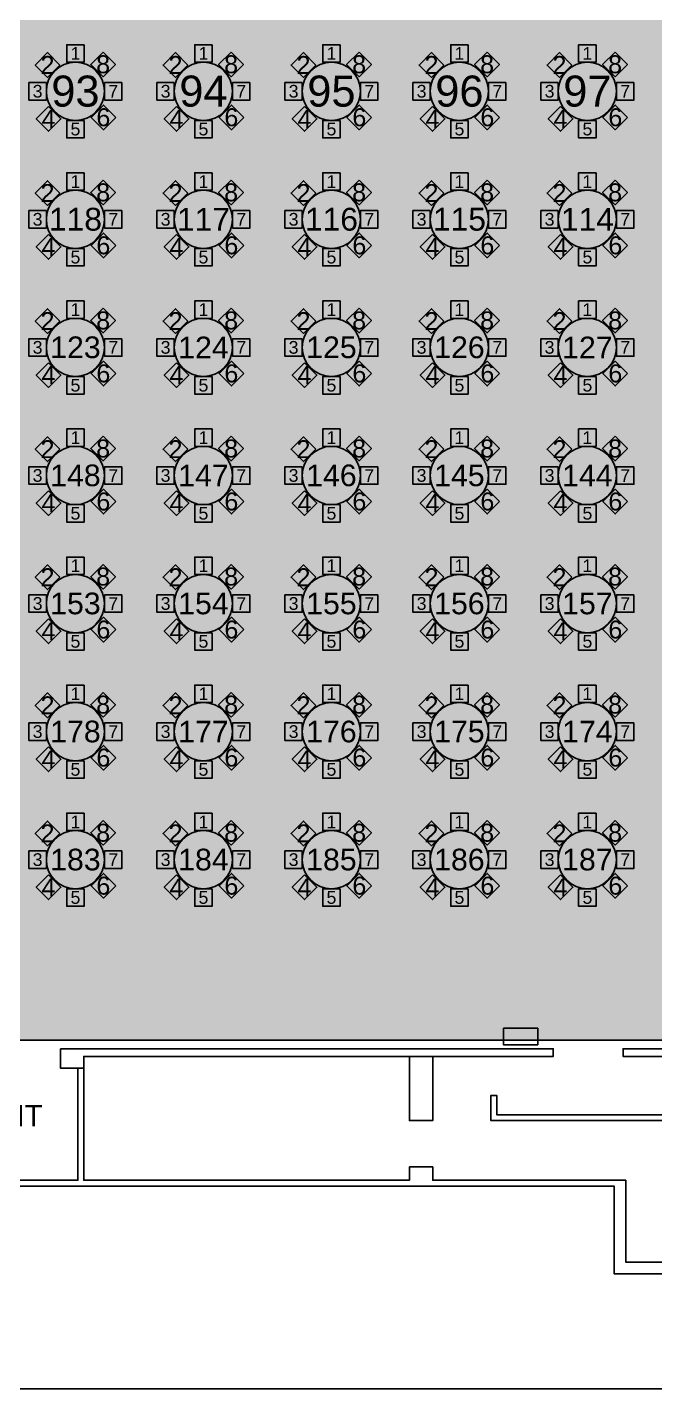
# Model space of a CAD drawing. Header units: feet. Extents: x 280 to 544, y 563 to 815.
# Drawn here: x 342.9 to 396.8, y 562.8 to 679.7 of the extents above; entities that cross this region are included whole.
import ezdxf
from ezdxf.enums import TextEntityAlignment as Align

# ---------------------------------------------------------------- set-up
doc = ezdxf.new("R2010")
doc.units = ezdxf.units.FT
doc.header["$MEASUREMENT"] = 0
for name, color, linetype in [('[labels]', 7, 'Continuous'), ('Background', 7, 'Continuous'), ('Border', 7, 'Continuous'), ('Building', 7, 'Continuous'), ('Layer 1', 7, 'Continuous')]:
    doc.layers.add(name, color=color, linetype=linetype)
doc.styles.add('Arial', font='Arial.ttf')

msp = doc.modelspace()

# ---------------------------------------------------------------- hatches: boundary and pattern name
at = {"layer": 'Background', "lineweight": 0, "true_color": 0xe6e6e6, "transparency": 33554687}
h = msp.add_hatch(color=254, dxfattribs=at)
h.dxf.hatch_style = 1
h.paths.add_polyline_path([(491.79, 760.88), (310.54, 760.88), (310.54, 592.71), (491.79, 592.71)])
at = {"layer": 'Layer 1', "lineweight": 0, "true_color": 0xd5a6bd, "transparency": 33554687}
h = msp.add_hatch(color=9, dxfattribs=at)
edge = h.paths.add_edge_path(flags=0)
edge.add_ellipse((347.04, 674.2), major_axis=(2.5, 0), ratio=1, start_angle=0.0057, end_angle=360, ccw=False)
edge.add_line((349.54, 674.2), (349.54, 674.2))
h = msp.add_hatch(color=9, dxfattribs=at)
edge = h.paths.add_edge_path(flags=0)
edge.add_ellipse((358.04, 674.2), major_axis=(2.5, 0), ratio=1, start_angle=0.0057, end_angle=360, ccw=False)
edge.add_line((360.54, 674.2), (360.54, 674.2))
h = msp.add_hatch(color=9, dxfattribs=at)
edge = h.paths.add_edge_path(flags=0)
edge.add_ellipse((369.04, 674.2), major_axis=(2.5, 0), ratio=1, start_angle=0.0057, end_angle=360, ccw=False)
edge.add_line((371.54, 674.2), (371.54, 674.2))
h = msp.add_hatch(color=9, dxfattribs=at)
edge = h.paths.add_edge_path(flags=0)
edge.add_ellipse((380.04, 674.2), major_axis=(2.5, 0), ratio=1, start_angle=0.0057, end_angle=360, ccw=False)
edge.add_line((382.54, 674.2), (382.54, 674.2))
h = msp.add_hatch(color=9, dxfattribs=at)
edge = h.paths.add_edge_path(flags=0)
edge.add_ellipse((391.04, 674.2), major_axis=(2.5, 0), ratio=1, start_angle=0.0057, end_angle=360, ccw=False)
edge.add_line((393.54, 674.2), (393.54, 674.2))
h = msp.add_hatch(color=9, dxfattribs=at)
edge = h.paths.add_edge_path(flags=0)
edge.add_ellipse((347.04, 663.2), major_axis=(2.5, 0), ratio=1, start_angle=0.0057, end_angle=360, ccw=False)
edge.add_line((349.54, 663.2), (349.54, 663.2))
h = msp.add_hatch(color=9, dxfattribs=at)
edge = h.paths.add_edge_path(flags=0)
edge.add_ellipse((358.04, 663.2), major_axis=(2.5, 0), ratio=1, start_angle=0.0057, end_angle=360, ccw=False)
edge.add_line((360.54, 663.2), (360.54, 663.2))
h = msp.add_hatch(color=9, dxfattribs=at)
edge = h.paths.add_edge_path(flags=0)
edge.add_ellipse((369.04, 663.2), major_axis=(2.5, 0), ratio=1, start_angle=0.0057, end_angle=360, ccw=False)
edge.add_line((371.54, 663.2), (371.54, 663.2))
h = msp.add_hatch(color=9, dxfattribs=at)
edge = h.paths.add_edge_path(flags=0)
edge.add_ellipse((380.04, 663.2), major_axis=(2.5, 0), ratio=1, start_angle=0.0057, end_angle=360, ccw=False)
edge.add_line((382.54, 663.2), (382.54, 663.2))
h = msp.add_hatch(color=9, dxfattribs=at)
edge = h.paths.add_edge_path(flags=0)
edge.add_ellipse((391.04, 663.2), major_axis=(2.5, 0), ratio=1, start_angle=0.0057, end_angle=360, ccw=False)
edge.add_line((393.54, 663.2), (393.54, 663.2))
h = msp.add_hatch(color=9, dxfattribs=at)
edge = h.paths.add_edge_path(flags=0)
edge.add_ellipse((347.04, 652.2), major_axis=(2.5, 0), ratio=1, start_angle=0.0057, end_angle=360, ccw=False)
edge.add_line((349.54, 652.2), (349.54, 652.2))
h = msp.add_hatch(color=9, dxfattribs=at)
edge = h.paths.add_edge_path(flags=0)
edge.add_ellipse((358.04, 652.2), major_axis=(2.5, 0), ratio=1, start_angle=0.0057, end_angle=360, ccw=False)
edge.add_line((360.54, 652.2), (360.54, 652.2))
h = msp.add_hatch(color=9, dxfattribs=at)
edge = h.paths.add_edge_path(flags=0)
edge.add_ellipse((369.04, 652.2), major_axis=(2.5, 0), ratio=1, start_angle=0.0057, end_angle=360, ccw=False)
edge.add_line((371.54, 652.2), (371.54, 652.2))
h = msp.add_hatch(color=9, dxfattribs=at)
edge = h.paths.add_edge_path(flags=0)
edge.add_ellipse((380.04, 652.2), major_axis=(2.5, 0), ratio=1, start_angle=0.0057, end_angle=360, ccw=False)
edge.add_line((382.54, 652.2), (382.54, 652.2))
h = msp.add_hatch(color=9, dxfattribs=at)
edge = h.paths.add_edge_path(flags=0)
edge.add_ellipse((391.04, 652.2), major_axis=(2.5, 0), ratio=1, start_angle=0.0057, end_angle=360, ccw=False)
edge.add_line((393.54, 652.2), (393.54, 652.2))
h = msp.add_hatch(color=9, dxfattribs=at)
edge = h.paths.add_edge_path(flags=0)
edge.add_ellipse((347.04, 641.2), major_axis=(2.5, 0), ratio=1, start_angle=0.0057, end_angle=360, ccw=False)
edge.add_line((349.54, 641.2), (349.54, 641.2))
h = msp.add_hatch(color=9, dxfattribs=at)
edge = h.paths.add_edge_path(flags=0)
edge.add_ellipse((358.04, 641.2), major_axis=(2.5, 0), ratio=1, start_angle=0.0057, end_angle=360, ccw=False)
edge.add_line((360.54, 641.2), (360.54, 641.2))
h = msp.add_hatch(color=9, dxfattribs=at)
edge = h.paths.add_edge_path(flags=0)
edge.add_ellipse((369.04, 641.2), major_axis=(2.5, 0), ratio=1, start_angle=0.0057, end_angle=360, ccw=False)
edge.add_line((371.54, 641.2), (371.54, 641.2))
h = msp.add_hatch(color=9, dxfattribs=at)
edge = h.paths.add_edge_path(flags=0)
edge.add_ellipse((380.04, 641.2), major_axis=(2.5, 0), ratio=1, start_angle=0.0057, end_angle=360, ccw=False)
edge.add_line((382.54, 641.2), (382.54, 641.2))
h = msp.add_hatch(color=9, dxfattribs=at)
edge = h.paths.add_edge_path(flags=0)
edge.add_ellipse((391.04, 641.2), major_axis=(2.5, 0), ratio=1, start_angle=0.0057, end_angle=360, ccw=False)
edge.add_line((393.54, 641.2), (393.54, 641.2))
h = msp.add_hatch(color=9, dxfattribs=at)
edge = h.paths.add_edge_path(flags=0)
edge.add_ellipse((347.04, 630.2), major_axis=(2.5, 0), ratio=1, start_angle=0.0057, end_angle=360, ccw=False)
edge.add_line((349.54, 630.2), (349.54, 630.2))
h = msp.add_hatch(color=9, dxfattribs=at)
edge = h.paths.add_edge_path(flags=0)
edge.add_ellipse((358.04, 630.2), major_axis=(2.5, 0), ratio=1, start_angle=0.0057, end_angle=360, ccw=False)
edge.add_line((360.54, 630.2), (360.54, 630.2))
h = msp.add_hatch(color=9, dxfattribs=at)
edge = h.paths.add_edge_path(flags=0)
edge.add_ellipse((369.04, 630.2), major_axis=(2.5, 0), ratio=1, start_angle=0.0057, end_angle=360, ccw=False)
edge.add_line((371.54, 630.2), (371.54, 630.2))
h = msp.add_hatch(color=9, dxfattribs=at)
edge = h.paths.add_edge_path(flags=0)
edge.add_ellipse((380.04, 630.2), major_axis=(2.5, 0), ratio=1, start_angle=0.0057, end_angle=360, ccw=False)
edge.add_line((382.54, 630.2), (382.54, 630.2))
h = msp.add_hatch(color=9, dxfattribs=at)
edge = h.paths.add_edge_path(flags=0)
edge.add_ellipse((391.04, 630.2), major_axis=(2.5, 0), ratio=1, start_angle=0.0057, end_angle=360, ccw=False)
edge.add_line((393.54, 630.2), (393.54, 630.2))
h = msp.add_hatch(color=9, dxfattribs=at)
edge = h.paths.add_edge_path(flags=0)
edge.add_ellipse((347.04, 619.2), major_axis=(2.5, 0), ratio=1, start_angle=0.0057, end_angle=360, ccw=False)
edge.add_line((349.54, 619.2), (349.54, 619.2))
h = msp.add_hatch(color=9, dxfattribs=at)
edge = h.paths.add_edge_path(flags=0)
edge.add_ellipse((358.04, 619.2), major_axis=(2.5, 0), ratio=1, start_angle=0.0057, end_angle=360, ccw=False)
edge.add_line((360.54, 619.2), (360.54, 619.2))
h = msp.add_hatch(color=9, dxfattribs=at)
edge = h.paths.add_edge_path(flags=0)
edge.add_ellipse((369.04, 619.2), major_axis=(2.5, 0), ratio=1, start_angle=0.0057, end_angle=360, ccw=False)
edge.add_line((371.54, 619.2), (371.54, 619.2))
h = msp.add_hatch(color=9, dxfattribs=at)
edge = h.paths.add_edge_path(flags=0)
edge.add_ellipse((380.04, 619.2), major_axis=(2.5, 0), ratio=1, start_angle=0.0057, end_angle=360, ccw=False)
edge.add_line((382.54, 619.2), (382.54, 619.2))
h = msp.add_hatch(color=9, dxfattribs=at)
edge = h.paths.add_edge_path(flags=0)
edge.add_ellipse((391.04, 619.2), major_axis=(2.5, 0), ratio=1, start_angle=0.0057, end_angle=360, ccw=False)
edge.add_line((393.54, 619.2), (393.54, 619.2))
h = msp.add_hatch(color=9, dxfattribs=at)
edge = h.paths.add_edge_path(flags=0)
edge.add_ellipse((347.04, 608.2), major_axis=(2.5, 0), ratio=1, start_angle=0.0057, end_angle=360, ccw=False)
edge.add_line((349.54, 608.2), (349.54, 608.2))
h = msp.add_hatch(color=9, dxfattribs=at)
edge = h.paths.add_edge_path(flags=0)
edge.add_ellipse((358.04, 608.2), major_axis=(2.5, 0), ratio=1, start_angle=0.0057, end_angle=360, ccw=False)
edge.add_line((360.54, 608.2), (360.54, 608.2))
h = msp.add_hatch(color=9, dxfattribs=at)
edge = h.paths.add_edge_path(flags=0)
edge.add_ellipse((369.04, 608.2), major_axis=(2.5, 0), ratio=1, start_angle=0.0057, end_angle=360, ccw=False)
edge.add_line((371.54, 608.2), (371.54, 608.2))
h = msp.add_hatch(color=9, dxfattribs=at)
edge = h.paths.add_edge_path(flags=0)
edge.add_ellipse((380.04, 608.2), major_axis=(2.5, 0), ratio=1, start_angle=0.0057, end_angle=360, ccw=False)
edge.add_line((382.54, 608.2), (382.54, 608.2))
h = msp.add_hatch(color=9, dxfattribs=at)
edge = h.paths.add_edge_path(flags=0)
edge.add_ellipse((391.04, 608.2), major_axis=(2.5, 0), ratio=1, start_angle=0.0057, end_angle=360, ccw=False)
edge.add_line((393.54, 608.2), (393.54, 608.2))

# ---------------------------------------------------------------- linework, layer by layer
at = {"layer": 'Background', "color": 254, "lineweight": 0, "true_color": 0xe6e6e6, "transparency": 33554687}
msp.add_lwpolyline([(491.79, 760.88), (310.54, 760.88), (310.54, 592.71), (491.79, 592.71)], close=True, dxfattribs=at)
at = {"layer": 'Background', "color": 254, "lineweight": 25, "true_color": 0xe6e6e6}
msp.add_lwpolyline([(491.79, 760.88), (310.54, 760.88), (310.54, 592.71), (491.79, 592.71)], close=True, dxfattribs=at)
at = {"layer": 'Border', "color": 18, "lineweight": 25, "true_color": 0x000000}
msp.add_lwpolyline([(279.85, 562.76), (543.85, 562.76), (543.85, 814.76), (279.85, 814.76)], close=True, dxfattribs=at)
at = {"layer": 'Building', "color": 18, "lineweight": 25, "true_color": 0x000000}
for points in [[(386.78, 592.29), (386.78, 593.72), (383.84, 593.72), (383.84, 592.29)], [(377.75, 591.3), (377.75, 585.8), (375.75, 585.8), (375.75, 591.3)], [(399.46, 585.8), (382.75, 585.8), (382.75, 587.96), (383.25, 587.96), (383.25, 586.3), (398.96, 586.3), (398.96, 587.96), (399.46, 587.96)]]:
    msp.add_lwpolyline(points, close=True, dxfattribs=at)
for points in [[(345.75, 591.96), (388.11, 591.96), (388.11, 591.3), (347.75, 591.3), (347.75, 590.3), (347.25, 590.3), (347.25, 580.67), (307.69, 580.67), (307.69, 580.17), (393.34, 580.17), (393.34, 572.64), (505.45, 572.64), (505.45, 582.4), (504.29, 582.4), (504.29, 582.06), (499.61, 582.06), (499.61, 581.56)], [(434.46, 579.5), (438.79, 579.5), (438.79, 580), (433.96, 580), (433.96, 573.64), (394.34, 573.64), (394.34, 580.67), (377.75, 580.67), (377.75, 581.82), (375.75, 581.82), (375.75, 580.67), (347.75, 580.67), (347.75, 590.3), (345.75, 590.3), (345.75, 591.96)], [(404.46, 585.82), (404.46, 591.3), (394.11, 591.3), (394.11, 591.96), (405.61, 591.96), (405.61, 590.48), (409.61, 590.48), (409.61, 591.96), (415.96, 591.96), (433.96, 591.96), (447.46, 591.96)]]:
    msp.add_lwpolyline(points, dxfattribs=at)
at = {"layer": 'Layer 1', "color": 18, "lineweight": 25, "true_color": 0x000000}
for points in [[(345.71, 676.46), (344.64, 677.52), (343.58, 676.46), (344.64, 675.4)], [(347.79, 678.2), (346.29, 678.2), (346.29, 676.7), (347.79, 676.7)], [(349.42, 677.57), (348.35, 676.51), (349.42, 675.45), (350.48, 676.51)], [(356.71, 676.46), (355.64, 677.52), (354.58, 676.46), (355.64, 675.4)], [(358.79, 678.2), (357.29, 678.2), (357.29, 676.7), (358.79, 676.7)], [(360.42, 677.57), (359.35, 676.51), (360.42, 675.45), (361.48, 676.51)], [(367.71, 676.46), (366.64, 677.52), (365.58, 676.46), (366.64, 675.4)], [(369.79, 678.2), (368.29, 678.2), (368.29, 676.7), (369.79, 676.7)], [(371.42, 677.57), (370.35, 676.51), (371.42, 675.45), (372.48, 676.51)], [(378.71, 676.46), (377.64, 677.52), (376.58, 676.46), (377.64, 675.4)], [(380.79, 678.2), (379.29, 678.2), (379.29, 676.7), (380.79, 676.7)], [(382.42, 677.57), (381.35, 676.51), (382.42, 675.45), (383.48, 676.51)], [(389.71, 676.46), (388.64, 677.52), (387.58, 676.46), (388.64, 675.4)], [(391.79, 678.2), (390.29, 678.2), (390.29, 676.7), (391.79, 676.7)], [(393.42, 677.57), (392.35, 676.51), (393.42, 675.45), (394.48, 676.51)], [(344.54, 674.95), (343.04, 674.95), (343.04, 673.45), (344.54, 673.45)], [(351.04, 674.95), (349.54, 674.95), (349.54, 673.45), (351.04, 673.45)], [(355.54, 674.95), (354.04, 674.95), (354.04, 673.45), (355.54, 673.45)], [(362.04, 674.95), (360.54, 674.95), (360.54, 673.45), (362.04, 673.45)], [(366.54, 674.95), (365.04, 674.95), (365.04, 673.45), (366.54, 673.45)], [(373.04, 674.95), (371.54, 674.95), (371.54, 673.45), (373.04, 673.45)], [(377.54, 674.95), (376.04, 674.95), (376.04, 673.45), (377.54, 673.45)], [(384.04, 674.95), (382.54, 674.95), (382.54, 673.45), (384.04, 673.45)], [(388.54, 674.95), (387.04, 674.95), (387.04, 673.45), (388.54, 673.45)], [(395.04, 674.95), (393.54, 674.95), (393.54, 673.45), (395.04, 673.45)], [(344.73, 672.89), (343.67, 671.83), (344.73, 670.77), (345.79, 671.83)], [(350.5, 671.96), (349.44, 673.02), (348.38, 671.96), (349.44, 670.9)], [(355.73, 672.89), (354.67, 671.83), (355.73, 670.77), (356.79, 671.83)], [(361.5, 671.96), (360.44, 673.02), (359.38, 671.96), (360.44, 670.9)], [(366.73, 672.89), (365.67, 671.83), (366.73, 670.77), (367.79, 671.83)], [(372.5, 671.96), (371.44, 673.02), (370.38, 671.96), (371.44, 670.9)], [(377.73, 672.89), (376.67, 671.83), (377.73, 670.77), (378.79, 671.83)], [(383.5, 671.96), (382.44, 673.02), (381.38, 671.96), (382.44, 670.9)], [(388.73, 672.89), (387.67, 671.83), (388.73, 670.77), (389.79, 671.83)], [(394.5, 671.96), (393.44, 673.02), (392.38, 671.96), (393.44, 670.9)], [(347.79, 671.7), (346.29, 671.7), (346.29, 670.2), (347.79, 670.2)], [(358.79, 671.7), (357.29, 671.7), (357.29, 670.2), (358.79, 670.2)], [(369.79, 671.7), (368.29, 671.7), (368.29, 670.2), (369.79, 670.2)], [(380.79, 671.7), (379.29, 671.7), (379.29, 670.2), (380.79, 670.2)], [(391.79, 671.7), (390.29, 671.7), (390.29, 670.2), (391.79, 670.2)], [(347.79, 667.2), (346.29, 667.2), (346.29, 665.7), (347.79, 665.7)], [(358.79, 667.2), (357.29, 667.2), (357.29, 665.7), (358.79, 665.7)], [(369.79, 667.2), (368.29, 667.2), (368.29, 665.7), (369.79, 665.7)], [(380.79, 667.2), (379.29, 667.2), (379.29, 665.7), (380.79, 665.7)], [(391.79, 667.2), (390.29, 667.2), (390.29, 665.7), (391.79, 665.7)], [(345.71, 665.46), (344.64, 666.52), (343.58, 665.46), (344.64, 664.4)], [(349.42, 666.57), (348.35, 665.51), (349.42, 664.45), (350.48, 665.51)], [(356.71, 665.46), (355.64, 666.52), (354.58, 665.46), (355.64, 664.4)], [(360.42, 666.57), (359.35, 665.51), (360.42, 664.45), (361.48, 665.51)], [(367.71, 665.46), (366.64, 666.52), (365.58, 665.46), (366.64, 664.4)], [(371.42, 666.57), (370.35, 665.51), (371.42, 664.45), (372.48, 665.51)], [(378.71, 665.46), (377.64, 666.52), (376.58, 665.46), (377.64, 664.4)], [(382.42, 666.57), (381.35, 665.51), (382.42, 664.45), (383.48, 665.51)], [(389.71, 665.46), (388.64, 666.52), (387.58, 665.46), (388.64, 664.4)], [(393.42, 666.57), (392.35, 665.51), (393.42, 664.45), (394.48, 665.51)], [(344.54, 663.95), (343.04, 663.95), (343.04, 662.45), (344.54, 662.45)], [(351.04, 663.95), (349.54, 663.95), (349.54, 662.45), (351.04, 662.45)], [(355.54, 663.95), (354.04, 663.95), (354.04, 662.45), (355.54, 662.45)], [(362.04, 663.95), (360.54, 663.95), (360.54, 662.45), (362.04, 662.45)], [(366.54, 663.95), (365.04, 663.95), (365.04, 662.45), (366.54, 662.45)], [(373.04, 663.95), (371.54, 663.95), (371.54, 662.45), (373.04, 662.45)], [(377.54, 663.95), (376.04, 663.95), (376.04, 662.45), (377.54, 662.45)], [(384.04, 663.95), (382.54, 663.95), (382.54, 662.45), (384.04, 662.45)], [(388.54, 663.95), (387.04, 663.95), (387.04, 662.45), (388.54, 662.45)], [(395.04, 663.95), (393.54, 663.95), (393.54, 662.45), (395.04, 662.45)], [(350.5, 660.96), (349.44, 662.02), (348.38, 660.96), (349.44, 659.9)], [(361.5, 660.96), (360.44, 662.02), (359.38, 660.96), (360.44, 659.9)], [(372.5, 660.96), (371.44, 662.02), (370.38, 660.96), (371.44, 659.9)], [(383.5, 660.96), (382.44, 662.02), (381.38, 660.96), (382.44, 659.9)], [(394.5, 660.96), (393.44, 662.02), (392.38, 660.96), (393.44, 659.9)], [(344.73, 661.89), (343.67, 660.83), (344.73, 659.77), (345.79, 660.83)], [(355.73, 661.89), (354.67, 660.83), (355.73, 659.77), (356.79, 660.83)], [(366.73, 661.89), (365.67, 660.83), (366.73, 659.77), (367.79, 660.83)], [(377.73, 661.89), (376.67, 660.83), (377.73, 659.77), (378.79, 660.83)], [(388.73, 661.89), (387.67, 660.83), (388.73, 659.77), (389.79, 660.83)], [(347.79, 660.7), (346.29, 660.7), (346.29, 659.2), (347.79, 659.2)], [(358.79, 660.7), (357.29, 660.7), (357.29, 659.2), (358.79, 659.2)], [(369.79, 660.7), (368.29, 660.7), (368.29, 659.2), (369.79, 659.2)], [(380.79, 660.7), (379.29, 660.7), (379.29, 659.2), (380.79, 659.2)], [(391.79, 660.7), (390.29, 660.7), (390.29, 659.2), (391.79, 659.2)], [(347.79, 656.2), (346.29, 656.2), (346.29, 654.7), (347.79, 654.7)], [(358.79, 656.2), (357.29, 656.2), (357.29, 654.7), (358.79, 654.7)], [(369.79, 656.2), (368.29, 656.2), (368.29, 654.7), (369.79, 654.7)], [(380.79, 656.2), (379.29, 656.2), (379.29, 654.7), (380.79, 654.7)], [(391.79, 656.2), (390.29, 656.2), (390.29, 654.7), (391.79, 654.7)], [(345.71, 654.46), (344.64, 655.52), (343.58, 654.46), (344.64, 653.4)], [(349.42, 655.57), (348.35, 654.51), (349.42, 653.45), (350.48, 654.51)], [(356.71, 654.46), (355.64, 655.52), (354.58, 654.46), (355.64, 653.4)], [(360.42, 655.57), (359.35, 654.51), (360.42, 653.45), (361.48, 654.51)], [(367.71, 654.46), (366.64, 655.52), (365.58, 654.46), (366.64, 653.4)], [(371.42, 655.57), (370.35, 654.51), (371.42, 653.45), (372.48, 654.51)], [(378.71, 654.46), (377.64, 655.52), (376.58, 654.46), (377.64, 653.4)], [(382.42, 655.57), (381.35, 654.51), (382.42, 653.45), (383.48, 654.51)], [(389.71, 654.46), (388.64, 655.52), (387.58, 654.46), (388.64, 653.4)], [(393.42, 655.57), (392.35, 654.51), (393.42, 653.45), (394.48, 654.51)], [(344.54, 652.95), (343.04, 652.95), (343.04, 651.45), (344.54, 651.45)], [(351.04, 652.95), (349.54, 652.95), (349.54, 651.45), (351.04, 651.45)], [(355.54, 652.95), (354.04, 652.95), (354.04, 651.45), (355.54, 651.45)], [(362.04, 652.95), (360.54, 652.95), (360.54, 651.45), (362.04, 651.45)], [(366.54, 652.95), (365.04, 652.95), (365.04, 651.45), (366.54, 651.45)], [(373.04, 652.95), (371.54, 652.95), (371.54, 651.45), (373.04, 651.45)], [(377.54, 652.95), (376.04, 652.95), (376.04, 651.45), (377.54, 651.45)], [(384.04, 652.95), (382.54, 652.95), (382.54, 651.45), (384.04, 651.45)], [(388.54, 652.95), (387.04, 652.95), (387.04, 651.45), (388.54, 651.45)], [(395.04, 652.95), (393.54, 652.95), (393.54, 651.45), (395.04, 651.45)], [(344.73, 650.89), (343.67, 649.83), (344.73, 648.77), (345.79, 649.83)], [(350.5, 649.96), (349.44, 651.02), (348.38, 649.96), (349.44, 648.9)], [(355.73, 650.89), (354.67, 649.83), (355.73, 648.77), (356.79, 649.83)], [(361.5, 649.96), (360.44, 651.02), (359.38, 649.96), (360.44, 648.9)], [(366.73, 650.89), (365.67, 649.83), (366.73, 648.77), (367.79, 649.83)], [(372.5, 649.96), (371.44, 651.02), (370.38, 649.96), (371.44, 648.9)], [(377.73, 650.89), (376.67, 649.83), (377.73, 648.77), (378.79, 649.83)], [(383.5, 649.96), (382.44, 651.02), (381.38, 649.96), (382.44, 648.9)], [(388.73, 650.89), (387.67, 649.83), (388.73, 648.77), (389.79, 649.83)], [(394.5, 649.96), (393.44, 651.02), (392.38, 649.96), (393.44, 648.9)], [(347.79, 649.7), (346.29, 649.7), (346.29, 648.2), (347.79, 648.2)], [(358.79, 649.7), (357.29, 649.7), (357.29, 648.2), (358.79, 648.2)], [(369.79, 649.7), (368.29, 649.7), (368.29, 648.2), (369.79, 648.2)], [(380.79, 649.7), (379.29, 649.7), (379.29, 648.2), (380.79, 648.2)], [(391.79, 649.7), (390.29, 649.7), (390.29, 648.2), (391.79, 648.2)], [(345.71, 643.46), (344.64, 644.52), (343.58, 643.46), (344.64, 642.4)], [(347.79, 645.2), (346.29, 645.2), (346.29, 643.7), (347.79, 643.7)], [(349.42, 644.57), (348.35, 643.51), (349.42, 642.45), (350.48, 643.51)], [(356.71, 643.46), (355.64, 644.52), (354.58, 643.46), (355.64, 642.4)], [(358.79, 645.2), (357.29, 645.2), (357.29, 643.7), (358.79, 643.7)], [(360.42, 644.57), (359.35, 643.51), (360.42, 642.45), (361.48, 643.51)], [(367.71, 643.46), (366.64, 644.52), (365.58, 643.46), (366.64, 642.4)], [(369.79, 645.2), (368.29, 645.2), (368.29, 643.7), (369.79, 643.7)], [(371.42, 644.57), (370.35, 643.51), (371.42, 642.45), (372.48, 643.51)], [(378.71, 643.46), (377.64, 644.52), (376.58, 643.46), (377.64, 642.4)], [(380.79, 645.2), (379.29, 645.2), (379.29, 643.7), (380.79, 643.7)], [(382.42, 644.57), (381.35, 643.51), (382.42, 642.45), (383.48, 643.51)], [(389.71, 643.46), (388.64, 644.52), (387.58, 643.46), (388.64, 642.4)], [(391.79, 645.2), (390.29, 645.2), (390.29, 643.7), (391.79, 643.7)], [(393.42, 644.57), (392.35, 643.51), (393.42, 642.45), (394.48, 643.51)], [(344.54, 641.95), (343.04, 641.95), (343.04, 640.45), (344.54, 640.45)], [(351.04, 641.95), (349.54, 641.95), (349.54, 640.45), (351.04, 640.45)], [(355.54, 641.95), (354.04, 641.95), (354.04, 640.45), (355.54, 640.45)], [(362.04, 641.95), (360.54, 641.95), (360.54, 640.45), (362.04, 640.45)], [(366.54, 641.95), (365.04, 641.95), (365.04, 640.45), (366.54, 640.45)], [(373.04, 641.95), (371.54, 641.95), (371.54, 640.45), (373.04, 640.45)], [(377.54, 641.95), (376.04, 641.95), (376.04, 640.45), (377.54, 640.45)], [(384.04, 641.95), (382.54, 641.95), (382.54, 640.45), (384.04, 640.45)], [(388.54, 641.95), (387.04, 641.95), (387.04, 640.45), (388.54, 640.45)], [(395.04, 641.95), (393.54, 641.95), (393.54, 640.45), (395.04, 640.45)], [(344.73, 639.89), (343.67, 638.83), (344.73, 637.77), (345.79, 638.83)], [(350.5, 638.96), (349.44, 640.02), (348.38, 638.96), (349.44, 637.9)], [(355.73, 639.89), (354.67, 638.83), (355.73, 637.77), (356.79, 638.83)], [(361.5, 638.96), (360.44, 640.02), (359.38, 638.96), (360.44, 637.9)], [(366.73, 639.89), (365.67, 638.83), (366.73, 637.77), (367.79, 638.83)], [(372.5, 638.96), (371.44, 640.02), (370.38, 638.96), (371.44, 637.9)], [(377.73, 639.89), (376.67, 638.83), (377.73, 637.77), (378.79, 638.83)], [(383.5, 638.96), (382.44, 640.02), (381.38, 638.96), (382.44, 637.9)], [(388.73, 639.89), (387.67, 638.83), (388.73, 637.77), (389.79, 638.83)], [(394.5, 638.96), (393.44, 640.02), (392.38, 638.96), (393.44, 637.9)], [(347.79, 638.7), (346.29, 638.7), (346.29, 637.2), (347.79, 637.2)], [(358.79, 638.7), (357.29, 638.7), (357.29, 637.2), (358.79, 637.2)], [(369.79, 638.7), (368.29, 638.7), (368.29, 637.2), (369.79, 637.2)], [(380.79, 638.7), (379.29, 638.7), (379.29, 637.2), (380.79, 637.2)], [(391.79, 638.7), (390.29, 638.7), (390.29, 637.2), (391.79, 637.2)], [(347.79, 634.2), (346.29, 634.2), (346.29, 632.7), (347.79, 632.7)], [(358.79, 634.2), (357.29, 634.2), (357.29, 632.7), (358.79, 632.7)], [(369.79, 634.2), (368.29, 634.2), (368.29, 632.7), (369.79, 632.7)], [(380.79, 634.2), (379.29, 634.2), (379.29, 632.7), (380.79, 632.7)], [(391.79, 634.2), (390.29, 634.2), (390.29, 632.7), (391.79, 632.7)], [(345.71, 632.46), (344.64, 633.52), (343.58, 632.46), (344.64, 631.4)], [(349.42, 633.57), (348.35, 632.51), (349.42, 631.45), (350.48, 632.51)], [(356.71, 632.46), (355.64, 633.52), (354.58, 632.46), (355.64, 631.4)], [(360.42, 633.57), (359.35, 632.51), (360.42, 631.45), (361.48, 632.51)], [(367.71, 632.46), (366.64, 633.52), (365.58, 632.46), (366.64, 631.4)], [(371.42, 633.57), (370.35, 632.51), (371.42, 631.45), (372.48, 632.51)], [(378.71, 632.46), (377.64, 633.52), (376.58, 632.46), (377.64, 631.4)], [(382.42, 633.57), (381.35, 632.51), (382.42, 631.45), (383.48, 632.51)], [(389.71, 632.46), (388.64, 633.52), (387.58, 632.46), (388.64, 631.4)], [(393.42, 633.57), (392.35, 632.51), (393.42, 631.45), (394.48, 632.51)], [(344.54, 630.95), (343.04, 630.95), (343.04, 629.45), (344.54, 629.45)], [(351.04, 630.95), (349.54, 630.95), (349.54, 629.45), (351.04, 629.45)], [(355.54, 630.95), (354.04, 630.95), (354.04, 629.45), (355.54, 629.45)], [(362.04, 630.95), (360.54, 630.95), (360.54, 629.45), (362.04, 629.45)], [(366.54, 630.95), (365.04, 630.95), (365.04, 629.45), (366.54, 629.45)], [(373.04, 630.95), (371.54, 630.95), (371.54, 629.45), (373.04, 629.45)], [(377.54, 630.95), (376.04, 630.95), (376.04, 629.45), (377.54, 629.45)], [(384.04, 630.95), (382.54, 630.95), (382.54, 629.45), (384.04, 629.45)], [(388.54, 630.95), (387.04, 630.95), (387.04, 629.45), (388.54, 629.45)], [(395.04, 630.95), (393.54, 630.95), (393.54, 629.45), (395.04, 629.45)], [(344.73, 628.89), (343.67, 627.83), (344.73, 626.77), (345.79, 627.83)], [(350.5, 627.96), (349.44, 629.02), (348.38, 627.96), (349.44, 626.9)], [(355.73, 628.89), (354.67, 627.83), (355.73, 626.77), (356.79, 627.83)], [(361.5, 627.96), (360.44, 629.02), (359.38, 627.96), (360.44, 626.9)], [(366.73, 628.89), (365.67, 627.83), (366.73, 626.77), (367.79, 627.83)], [(372.5, 627.96), (371.44, 629.02), (370.38, 627.96), (371.44, 626.9)], [(377.73, 628.89), (376.67, 627.83), (377.73, 626.77), (378.79, 627.83)], [(383.5, 627.96), (382.44, 629.02), (381.38, 627.96), (382.44, 626.9)], [(388.73, 628.89), (387.67, 627.83), (388.73, 626.77), (389.79, 627.83)], [(394.5, 627.96), (393.44, 629.02), (392.38, 627.96), (393.44, 626.9)], [(347.79, 627.7), (346.29, 627.7), (346.29, 626.2), (347.79, 626.2)], [(358.79, 627.7), (357.29, 627.7), (357.29, 626.2), (358.79, 626.2)], [(369.79, 627.7), (368.29, 627.7), (368.29, 626.2), (369.79, 626.2)], [(380.79, 627.7), (379.29, 627.7), (379.29, 626.2), (380.79, 626.2)], [(391.79, 627.7), (390.29, 627.7), (390.29, 626.2), (391.79, 626.2)], [(345.71, 621.46), (344.64, 622.52), (343.58, 621.46), (344.64, 620.4)], [(347.79, 623.2), (346.29, 623.2), (346.29, 621.7), (347.79, 621.7)], [(349.42, 622.57), (348.35, 621.51), (349.42, 620.45), (350.48, 621.51)], [(356.71, 621.46), (355.64, 622.52), (354.58, 621.46), (355.64, 620.4)], [(358.79, 623.2), (357.29, 623.2), (357.29, 621.7), (358.79, 621.7)], [(360.42, 622.57), (359.35, 621.51), (360.42, 620.45), (361.48, 621.51)], [(367.71, 621.46), (366.64, 622.52), (365.58, 621.46), (366.64, 620.4)], [(369.79, 623.2), (368.29, 623.2), (368.29, 621.7), (369.79, 621.7)], [(371.42, 622.57), (370.35, 621.51), (371.42, 620.45), (372.48, 621.51)], [(378.71, 621.46), (377.64, 622.52), (376.58, 621.46), (377.64, 620.4)], [(380.79, 623.2), (379.29, 623.2), (379.29, 621.7), (380.79, 621.7)], [(382.42, 622.57), (381.35, 621.51), (382.42, 620.45), (383.48, 621.51)], [(389.71, 621.46), (388.64, 622.52), (387.58, 621.46), (388.64, 620.4)], [(391.79, 623.2), (390.29, 623.2), (390.29, 621.7), (391.79, 621.7)], [(393.42, 622.57), (392.35, 621.51), (393.42, 620.45), (394.48, 621.51)], [(344.54, 619.95), (343.04, 619.95), (343.04, 618.45), (344.54, 618.45)], [(351.04, 619.95), (349.54, 619.95), (349.54, 618.45), (351.04, 618.45)], [(355.54, 619.95), (354.04, 619.95), (354.04, 618.45), (355.54, 618.45)], [(362.04, 619.95), (360.54, 619.95), (360.54, 618.45), (362.04, 618.45)], [(366.54, 619.95), (365.04, 619.95), (365.04, 618.45), (366.54, 618.45)], [(373.04, 619.95), (371.54, 619.95), (371.54, 618.45), (373.04, 618.45)], [(377.54, 619.95), (376.04, 619.95), (376.04, 618.45), (377.54, 618.45)], [(384.04, 619.95), (382.54, 619.95), (382.54, 618.45), (384.04, 618.45)], [(388.54, 619.95), (387.04, 619.95), (387.04, 618.45), (388.54, 618.45)], [(395.04, 619.95), (393.54, 619.95), (393.54, 618.45), (395.04, 618.45)], [(344.73, 617.89), (343.67, 616.83), (344.73, 615.77), (345.79, 616.83)], [(350.5, 616.96), (349.44, 618.02), (348.38, 616.96), (349.44, 615.9)], [(355.73, 617.89), (354.67, 616.83), (355.73, 615.77), (356.79, 616.83)], [(361.5, 616.96), (360.44, 618.02), (359.38, 616.96), (360.44, 615.9)], [(366.73, 617.89), (365.67, 616.83), (366.73, 615.77), (367.79, 616.83)], [(372.5, 616.96), (371.44, 618.02), (370.38, 616.96), (371.44, 615.9)], [(377.73, 617.89), (376.67, 616.83), (377.73, 615.77), (378.79, 616.83)], [(383.5, 616.96), (382.44, 618.02), (381.38, 616.96), (382.44, 615.9)], [(388.73, 617.89), (387.67, 616.83), (388.73, 615.77), (389.79, 616.83)], [(394.5, 616.96), (393.44, 618.02), (392.38, 616.96), (393.44, 615.9)], [(347.79, 616.7), (346.29, 616.7), (346.29, 615.2), (347.79, 615.2)], [(358.79, 616.7), (357.29, 616.7), (357.29, 615.2), (358.79, 615.2)], [(369.79, 616.7), (368.29, 616.7), (368.29, 615.2), (369.79, 615.2)], [(380.79, 616.7), (379.29, 616.7), (379.29, 615.2), (380.79, 615.2)], [(391.79, 616.7), (390.29, 616.7), (390.29, 615.2), (391.79, 615.2)], [(347.79, 612.2), (346.29, 612.2), (346.29, 610.7), (347.79, 610.7)], [(358.79, 612.2), (357.29, 612.2), (357.29, 610.7), (358.79, 610.7)], [(369.79, 612.2), (368.29, 612.2), (368.29, 610.7), (369.79, 610.7)], [(380.79, 612.2), (379.29, 612.2), (379.29, 610.7), (380.79, 610.7)], [(391.79, 612.2), (390.29, 612.2), (390.29, 610.7), (391.79, 610.7)], [(345.71, 610.46), (344.64, 611.52), (343.58, 610.46), (344.64, 609.4)], [(349.42, 611.57), (348.35, 610.51), (349.42, 609.45), (350.48, 610.51)], [(356.71, 610.46), (355.64, 611.52), (354.58, 610.46), (355.64, 609.4)], [(360.42, 611.57), (359.35, 610.51), (360.42, 609.45), (361.48, 610.51)], [(367.71, 610.46), (366.64, 611.52), (365.58, 610.46), (366.64, 609.4)], [(371.42, 611.57), (370.35, 610.51), (371.42, 609.45), (372.48, 610.51)], [(378.71, 610.46), (377.64, 611.52), (376.58, 610.46), (377.64, 609.4)], [(382.42, 611.57), (381.35, 610.51), (382.42, 609.45), (383.48, 610.51)], [(389.71, 610.46), (388.64, 611.52), (387.58, 610.46), (388.64, 609.4)], [(393.42, 611.57), (392.35, 610.51), (393.42, 609.45), (394.48, 610.51)], [(344.54, 608.95), (343.04, 608.95), (343.04, 607.45), (344.54, 607.45)], [(351.04, 608.95), (349.54, 608.95), (349.54, 607.45), (351.04, 607.45)], [(355.54, 608.95), (354.04, 608.95), (354.04, 607.45), (355.54, 607.45)], [(362.04, 608.95), (360.54, 608.95), (360.54, 607.45), (362.04, 607.45)], [(366.54, 608.95), (365.04, 608.95), (365.04, 607.45), (366.54, 607.45)], [(373.04, 608.95), (371.54, 608.95), (371.54, 607.45), (373.04, 607.45)], [(377.54, 608.95), (376.04, 608.95), (376.04, 607.45), (377.54, 607.45)], [(384.04, 608.95), (382.54, 608.95), (382.54, 607.45), (384.04, 607.45)], [(388.54, 608.95), (387.04, 608.95), (387.04, 607.45), (388.54, 607.45)], [(395.04, 608.95), (393.54, 608.95), (393.54, 607.45), (395.04, 607.45)], [(350.5, 605.96), (349.44, 607.02), (348.38, 605.96), (349.44, 604.9)], [(361.5, 605.96), (360.44, 607.02), (359.38, 605.96), (360.44, 604.9)], [(372.5, 605.96), (371.44, 607.02), (370.38, 605.96), (371.44, 604.9)], [(383.5, 605.96), (382.44, 607.02), (381.38, 605.96), (382.44, 604.9)], [(394.5, 605.96), (393.44, 607.02), (392.38, 605.96), (393.44, 604.9)], [(344.73, 606.89), (343.67, 605.83), (344.73, 604.77), (345.79, 605.83)], [(355.73, 606.89), (354.67, 605.83), (355.73, 604.77), (356.79, 605.83)], [(366.73, 606.89), (365.67, 605.83), (366.73, 604.77), (367.79, 605.83)], [(377.73, 606.89), (376.67, 605.83), (377.73, 604.77), (378.79, 605.83)], [(388.73, 606.89), (387.67, 605.83), (388.73, 604.77), (389.79, 605.83)], [(347.79, 605.7), (346.29, 605.7), (346.29, 604.2), (347.79, 604.2)], [(358.79, 605.7), (357.29, 605.7), (357.29, 604.2), (358.79, 604.2)], [(369.79, 605.7), (368.29, 605.7), (368.29, 604.2), (369.79, 604.2)], [(380.79, 605.7), (379.29, 605.7), (379.29, 604.2), (380.79, 604.2)], [(391.79, 605.7), (390.29, 605.7), (390.29, 604.2), (391.79, 604.2)]]:
    msp.add_lwpolyline(points, close=True, dxfattribs=at)
for centre in [(347.04, 674.2), (358.04, 674.2), (369.04, 674.2), (380.04, 674.2), (391.04, 674.2), (347.04, 663.2), (358.04, 663.2), (369.04, 663.2), (380.04, 663.2), (391.04, 663.2), (347.04, 652.2), (358.04, 652.2), (369.04, 652.2), (380.04, 652.2), (391.04, 652.2), (347.04, 641.2), (358.04, 641.2), (369.04, 641.2), (380.04, 641.2), (391.04, 641.2), (347.04, 630.2), (358.04, 630.2), (369.04, 630.2), (380.04, 630.2), (391.04, 630.2), (347.04, 619.2), (358.04, 619.2), (369.04, 619.2), (380.04, 619.2), (391.04, 619.2), (347.04, 608.2), (358.04, 608.2), (369.04, 608.2), (380.04, 608.2), (391.04, 608.2)]:
    msp.add_ellipse(centre, major_axis=(2.5, 0), ratio=1, dxfattribs=at)

# ---------------------------------------------------------------- texts
at = {"layer": '[labels]', "color": 18, "true_color": 0x000000, "attachment_point": 5, "line_spacing_factor": 0.85, "style": 'Arial'}
for s, insert, char_height, width in [('2', (344.64, 676.46), 1.54, 2.1213), ('1', (347.04, 677.45), 1.09, 1.5), ('8', (349.42, 676.51), 1.54, 2.1213), ('2', (355.64, 676.46), 1.54, 2.1213), ('1', (358.04, 677.45), 1.09, 1.5), ('8', (360.42, 676.51), 1.54, 2.1213), ('2', (366.64, 676.46), 1.54, 2.1213), ('1', (369.04, 677.45), 1.09, 1.5), ('8', (371.42, 676.51), 1.54, 2.1213), ('2', (377.64, 676.46), 1.54, 2.1213), ('1', (380.04, 677.45), 1.09, 1.5), ('8', (382.42, 676.51), 1.54, 2.1213), ('2', (388.64, 676.46), 1.54, 2.1213), ('1', (391.04, 677.45), 1.09, 1.5), ('8', (393.42, 676.51), 1.54, 2.1213), ('93', (347.04, 674.2), 2.665, 5), ('94', (358.04, 674.2), 2.665, 5), ('95', (369.04, 674.2), 2.665, 5), ('96', (380.04, 674.2), 2.665, 5), ('97', (391.04, 674.2), 2.665, 5), ('3', (343.79, 674.2), 1.09, 1.5), ('7', (350.29, 674.2), 1.09, 1.5), ('3', (354.79, 674.2), 1.09, 1.5), ('7', (361.29, 674.2), 1.09, 1.5), ('3', (365.79, 674.2), 1.09, 1.5), ('7', (372.29, 674.2), 1.09, 1.5), ('3', (376.79, 674.2), 1.09, 1.5), ('7', (383.29, 674.2), 1.09, 1.5), ('3', (387.79, 674.2), 1.09, 1.5), ('7', (394.29, 674.2), 1.09, 1.5), ('4', (344.73, 671.83), 1.54, 2.1213), ('6', (349.44, 671.96), 1.54, 2.1213), ('4', (355.73, 671.83), 1.54, 2.1213), ('6', (360.44, 671.96), 1.54, 2.1213), ('4', (366.73, 671.83), 1.54, 2.1213), ('6', (371.44, 671.96), 1.54, 2.1213), ('4', (377.73, 671.83), 1.54, 2.1213), ('6', (382.44, 671.96), 1.54, 2.1213), ('4', (388.73, 671.83), 1.54, 2.1213), ('6', (393.44, 671.96), 1.54, 2.1213), ('5', (347.04, 670.95), 1.09, 1.5), ('5', (358.04, 670.95), 1.09, 1.5), ('5', (369.04, 670.95), 1.09, 1.5), ('5', (380.04, 670.95), 1.09, 1.5), ('5', (391.04, 670.95), 1.09, 1.5), ('1', (347.04, 666.45), 1.09, 1.5), ('1', (358.04, 666.45), 1.09, 1.5), ('1', (369.04, 666.45), 1.09, 1.5), ('1', (380.04, 666.45), 1.09, 1.5), ('1', (391.04, 666.45), 1.09, 1.5), ('2', (344.64, 665.46), 1.54, 2.1213), ('8', (349.42, 665.51), 1.54, 2.1213), ('2', (355.64, 665.46), 1.54, 2.1213), ('8', (360.42, 665.51), 1.54, 2.1213), ('2', (366.64, 665.46), 1.54, 2.1213), ('8', (371.42, 665.51), 1.54, 2.1213), ('2', (377.64, 665.46), 1.54, 2.1213), ('8', (382.42, 665.51), 1.54, 2.1213), ('2', (388.64, 665.46), 1.54, 2.1213), ('8', (393.42, 665.51), 1.54, 2.1213), ('3', (343.79, 663.2), 1.09, 1.5), ('118', (347.04, 663.2), 1.959, 5), ('7', (350.29, 663.2), 1.09, 1.5), ('3', (354.79, 663.2), 1.09, 1.5), ('117', (358.04, 663.2), 1.959, 5), ('7', (361.29, 663.2), 1.09, 1.5), ('3', (365.79, 663.2), 1.09, 1.5), ('116', (369.04, 663.2), 1.959, 5), ('7', (372.29, 663.2), 1.09, 1.5), ('3', (376.79, 663.2), 1.09, 1.5), ('115', (380.04, 663.2), 1.959, 5), ('7', (383.29, 663.2), 1.09, 1.5), ('3', (387.79, 663.2), 1.09, 1.5), ('114', (391.04, 663.2), 1.959, 5), ('7', (394.29, 663.2), 1.09, 1.5), ('4', (344.73, 660.83), 1.54, 2.1213), ('6', (349.44, 660.96), 1.54, 2.1213), ('4', (355.73, 660.83), 1.54, 2.1213), ('6', (360.44, 660.96), 1.54, 2.1213), ('4', (366.73, 660.83), 1.54, 2.1213), ('6', (371.44, 660.96), 1.54, 2.1213), ('4', (377.73, 660.83), 1.54, 2.1213), ('6', (382.44, 660.96), 1.54, 2.1213), ('4', (388.73, 660.83), 1.54, 2.1213), ('6', (393.44, 660.96), 1.54, 2.1213), ('5', (347.04, 659.95), 1.09, 1.5), ('5', (358.04, 659.95), 1.09, 1.5), ('5', (369.04, 659.95), 1.09, 1.5), ('5', (380.04, 659.95), 1.09, 1.5), ('5', (391.04, 659.95), 1.09, 1.5), ('2', (344.64, 654.46), 1.54, 2.1213), ('1', (347.04, 655.45), 1.09, 1.5), ('8', (349.42, 654.51), 1.54, 2.1213), ('2', (355.64, 654.46), 1.54, 2.1213), ('1', (358.04, 655.45), 1.09, 1.5), ('8', (360.42, 654.51), 1.54, 2.1213), ('2', (366.64, 654.46), 1.54, 2.1213), ('1', (369.04, 655.45), 1.09, 1.5), ('8', (371.42, 654.51), 1.54, 2.1213), ('2', (377.64, 654.46), 1.54, 2.1213), ('1', (380.04, 655.45), 1.09, 1.5), ('8', (382.42, 654.51), 1.54, 2.1213), ('2', (388.64, 654.46), 1.54, 2.1213), ('1', (391.04, 655.45), 1.09, 1.5), ('8', (393.42, 654.51), 1.54, 2.1213), ('3', (343.79, 652.2), 1.09, 1.5), ('123', (347.04, 652.2), 1.861, 5), ('7', (350.29, 652.2), 1.09, 1.5), ('3', (354.79, 652.2), 1.09, 1.5), ('124', (358.04, 652.2), 1.861, 5), ('7', (361.29, 652.2), 1.09, 1.5), ('3', (365.79, 652.2), 1.09, 1.5), ('125', (369.04, 652.2), 1.861, 5), ('7', (372.29, 652.2), 1.09, 1.5), ('3', (376.79, 652.2), 1.09, 1.5), ('126', (380.04, 652.2), 1.861, 5), ('7', (383.29, 652.2), 1.09, 1.5), ('3', (387.79, 652.2), 1.09, 1.5), ('127', (391.04, 652.2), 1.861, 5), ('7', (394.29, 652.2), 1.09, 1.5), ('4', (344.73, 649.83), 1.54, 2.1213), ('6', (349.44, 649.96), 1.54, 2.1213), ('4', (355.73, 649.83), 1.54, 2.1213), ('6', (360.44, 649.96), 1.54, 2.1213), ('4', (366.73, 649.83), 1.54, 2.1213), ('6', (371.44, 649.96), 1.54, 2.1213), ('4', (377.73, 649.83), 1.54, 2.1213), ('6', (382.44, 649.96), 1.54, 2.1213), ('4', (388.73, 649.83), 1.54, 2.1213), ('6', (393.44, 649.96), 1.54, 2.1213), ('5', (347.04, 648.95), 1.09, 1.5), ('5', (358.04, 648.95), 1.09, 1.5), ('5', (369.04, 648.95), 1.09, 1.5), ('5', (380.04, 648.95), 1.09, 1.5), ('5', (391.04, 648.95), 1.09, 1.5), ('1', (347.04, 644.45), 1.09, 1.5), ('1', (358.04, 644.45), 1.09, 1.5), ('1', (369.04, 644.45), 1.09, 1.5), ('1', (380.04, 644.45), 1.09, 1.5), ('1', (391.04, 644.45), 1.09, 1.5), ('2', (344.64, 643.46), 1.54, 2.1213), ('8', (349.42, 643.51), 1.54, 2.1213), ('2', (355.64, 643.46), 1.54, 2.1213), ('8', (360.42, 643.51), 1.54, 2.1213), ('2', (366.64, 643.46), 1.54, 2.1213), ('8', (371.42, 643.51), 1.54, 2.1213), ('2', (377.64, 643.46), 1.54, 2.1213), ('8', (382.42, 643.51), 1.54, 2.1213), ('2', (388.64, 643.46), 1.54, 2.1213), ('8', (393.42, 643.51), 1.54, 2.1213), ('148', (347.04, 641.2), 1.861, 5), ('147', (358.04, 641.2), 1.861, 5), ('146', (369.04, 641.2), 1.861, 5), ('145', (380.04, 641.2), 1.861, 5), ('144', (391.04, 641.2), 1.861, 5), ('3', (343.79, 641.2), 1.09, 1.5), ('7', (350.29, 641.2), 1.09, 1.5), ('3', (354.79, 641.2), 1.09, 1.5), ('7', (361.29, 641.2), 1.09, 1.5), ('3', (365.79, 641.2), 1.09, 1.5), ('7', (372.29, 641.2), 1.09, 1.5), ('3', (376.79, 641.2), 1.09, 1.5), ('7', (383.29, 641.2), 1.09, 1.5), ('3', (387.79, 641.2), 1.09, 1.5), ('7', (394.29, 641.2), 1.09, 1.5), ('6', (349.44, 638.96), 1.54, 2.1213), ('6', (360.44, 638.96), 1.54, 2.1213), ('6', (371.44, 638.96), 1.54, 2.1213), ('6', (382.44, 638.96), 1.54, 2.1213), ('6', (393.44, 638.96), 1.54, 2.1213), ('4', (344.73, 638.83), 1.54, 2.1213), ('4', (355.73, 638.83), 1.54, 2.1213), ('4', (366.73, 638.83), 1.54, 2.1213), ('4', (377.73, 638.83), 1.54, 2.1213), ('4', (388.73, 638.83), 1.54, 2.1213), ('5', (347.04, 637.95), 1.09, 1.5), ('5', (358.04, 637.95), 1.09, 1.5), ('5', (369.04, 637.95), 1.09, 1.5), ('5', (380.04, 637.95), 1.09, 1.5), ('5', (391.04, 637.95), 1.09, 1.5), ('1', (347.04, 633.45), 1.09, 1.5), ('1', (358.04, 633.45), 1.09, 1.5), ('1', (369.04, 633.45), 1.09, 1.5), ('1', (380.04, 633.45), 1.09, 1.5), ('1', (391.04, 633.45), 1.09, 1.5), ('2', (344.64, 632.46), 1.54, 2.1213), ('8', (349.42, 632.51), 1.54, 2.1213), ('2', (355.64, 632.46), 1.54, 2.1213), ('8', (360.42, 632.51), 1.54, 2.1213), ('2', (366.64, 632.46), 1.54, 2.1213), ('8', (371.42, 632.51), 1.54, 2.1213), ('2', (377.64, 632.46), 1.54, 2.1213), ('8', (382.42, 632.51), 1.54, 2.1213), ('2', (388.64, 632.46), 1.54, 2.1213), ('8', (393.42, 632.51), 1.54, 2.1213), ('3', (343.79, 630.2), 1.09, 1.5), ('153', (347.04, 630.2), 1.861, 5), ('7', (350.29, 630.2), 1.09, 1.5), ('3', (354.79, 630.2), 1.09, 1.5), ('154', (358.04, 630.2), 1.861, 5), ('7', (361.29, 630.2), 1.09, 1.5), ('3', (365.79, 630.2), 1.09, 1.5), ('155', (369.04, 630.2), 1.861, 5), ('7', (372.29, 630.2), 1.09, 1.5), ('3', (376.79, 630.2), 1.09, 1.5), ('156', (380.04, 630.2), 1.861, 5), ('7', (383.29, 630.2), 1.09, 1.5), ('3', (387.79, 630.2), 1.09, 1.5), ('157', (391.04, 630.2), 1.861, 5), ('7', (394.29, 630.2), 1.09, 1.5), ('4', (344.73, 627.83), 1.54, 2.1213), ('6', (349.44, 627.96), 1.54, 2.1213), ('4', (355.73, 627.83), 1.54, 2.1213), ('6', (360.44, 627.96), 1.54, 2.1213), ('4', (366.73, 627.83), 1.54, 2.1213), ('6', (371.44, 627.96), 1.54, 2.1213), ('4', (377.73, 627.83), 1.54, 2.1213), ('6', (382.44, 627.96), 1.54, 2.1213), ('4', (388.73, 627.83), 1.54, 2.1213), ('6', (393.44, 627.96), 1.54, 2.1213), ('5', (347.04, 626.95), 1.09, 1.5), ('5', (358.04, 626.95), 1.09, 1.5), ('5', (369.04, 626.95), 1.09, 1.5), ('5', (380.04, 626.95), 1.09, 1.5), ('5', (391.04, 626.95), 1.09, 1.5), ('2', (344.64, 621.46), 1.54, 2.1213), ('1', (347.04, 622.45), 1.09, 1.5), ('8', (349.42, 621.51), 1.54, 2.1213), ('2', (355.64, 621.46), 1.54, 2.1213), ('1', (358.04, 622.45), 1.09, 1.5), ('8', (360.42, 621.51), 1.54, 2.1213), ('2', (366.64, 621.46), 1.54, 2.1213), ('1', (369.04, 622.45), 1.09, 1.5), ('8', (371.42, 621.51), 1.54, 2.1213), ('2', (377.64, 621.46), 1.54, 2.1213), ('1', (380.04, 622.45), 1.09, 1.5), ('8', (382.42, 621.51), 1.54, 2.1213), ('2', (388.64, 621.46), 1.54, 2.1213), ('1', (391.04, 622.45), 1.09, 1.5), ('8', (393.42, 621.51), 1.54, 2.1213), ('178', (347.04, 619.2), 1.861, 5), ('177', (358.04, 619.2), 1.861, 5), ('176', (369.04, 619.2), 1.861, 5), ('175', (380.04, 619.2), 1.861, 5), ('174', (391.04, 619.2), 1.861, 5), ('3', (343.79, 619.2), 1.09, 1.5), ('7', (350.29, 619.2), 1.09, 1.5), ('3', (354.79, 619.2), 1.09, 1.5), ('7', (361.29, 619.2), 1.09, 1.5), ('3', (365.79, 619.2), 1.09, 1.5), ('7', (372.29, 619.2), 1.09, 1.5), ('3', (376.79, 619.2), 1.09, 1.5), ('7', (383.29, 619.2), 1.09, 1.5), ('3', (387.79, 619.2), 1.09, 1.5), ('7', (394.29, 619.2), 1.09, 1.5), ('4', (344.73, 616.83), 1.54, 2.1213), ('6', (349.44, 616.96), 1.54, 2.1213), ('4', (355.73, 616.83), 1.54, 2.1213), ('6', (360.44, 616.96), 1.54, 2.1213), ('4', (366.73, 616.83), 1.54, 2.1213), ('6', (371.44, 616.96), 1.54, 2.1213), ('4', (377.73, 616.83), 1.54, 2.1213), ('6', (382.44, 616.96), 1.54, 2.1213), ('4', (388.73, 616.83), 1.54, 2.1213), ('6', (393.44, 616.96), 1.54, 2.1213), ('5', (347.04, 615.95), 1.09, 1.5), ('5', (358.04, 615.95), 1.09, 1.5), ('5', (369.04, 615.95), 1.09, 1.5), ('5', (380.04, 615.95), 1.09, 1.5), ('5', (391.04, 615.95), 1.09, 1.5), ('1', (347.04, 611.45), 1.09, 1.5), ('1', (358.04, 611.45), 1.09, 1.5), ('1', (369.04, 611.45), 1.09, 1.5), ('1', (380.04, 611.45), 1.09, 1.5), ('1', (391.04, 611.45), 1.09, 1.5), ('2', (344.64, 610.46), 1.54, 2.1213), ('8', (349.42, 610.51), 1.54, 2.1213), ('2', (355.64, 610.46), 1.54, 2.1213), ('8', (360.42, 610.51), 1.54, 2.1213), ('2', (366.64, 610.46), 1.54, 2.1213), ('8', (371.42, 610.51), 1.54, 2.1213), ('2', (377.64, 610.46), 1.54, 2.1213), ('8', (382.42, 610.51), 1.54, 2.1213), ('2', (388.64, 610.46), 1.54, 2.1213), ('8', (393.42, 610.51), 1.54, 2.1213), ('3', (343.79, 608.2), 1.09, 1.5), ('183', (347.04, 608.2), 1.861, 5), ('7', (350.29, 608.2), 1.09, 1.5), ('3', (354.79, 608.2), 1.09, 1.5), ('184', (358.04, 608.2), 1.861, 5), ('7', (361.29, 608.2), 1.09, 1.5), ('3', (365.79, 608.2), 1.09, 1.5), ('185', (369.04, 608.2), 1.861, 5), ('7', (372.29, 608.2), 1.09, 1.5), ('3', (376.79, 608.2), 1.09, 1.5), ('186', (380.04, 608.2), 1.861, 5), ('7', (383.29, 608.2), 1.09, 1.5), ('3', (387.79, 608.2), 1.09, 1.5), ('187', (391.04, 608.2), 1.861, 5), ('7', (394.29, 608.2), 1.09, 1.5), ('4', (344.73, 605.83), 1.54, 2.1213), ('6', (349.44, 605.96), 1.54, 2.1213), ('4', (355.73, 605.83), 1.54, 2.1213), ('6', (360.44, 605.96), 1.54, 2.1213), ('4', (366.73, 605.83), 1.54, 2.1213), ('6', (371.44, 605.96), 1.54, 2.1213), ('4', (377.73, 605.83), 1.54, 2.1213), ('6', (382.44, 605.96), 1.54, 2.1213), ('4', (388.73, 605.83), 1.54, 2.1213), ('6', (393.44, 605.96), 1.54, 2.1213), ('5', (347.04, 604.95), 1.09, 1.5), ('5', (358.04, 604.95), 1.09, 1.5), ('5', (369.04, 604.95), 1.09, 1.5), ('5', (380.04, 604.95), 1.09, 1.5), ('5', (391.04, 604.95), 1.09, 1.5)]:
    msp.add_mtext(s, dxfattribs=dict(at, insert=insert, char_height=char_height, width=width))
at = {"layer": 'Building', "color": 18, "true_color": 0x000000, "style": 'Arial'}
msp.add_text('EXIT', height=1.812, dxfattribs=at).set_placement((338.6, 587.12), align=Align.TOP_LEFT)

doc.saveas('drawing.dxf')
